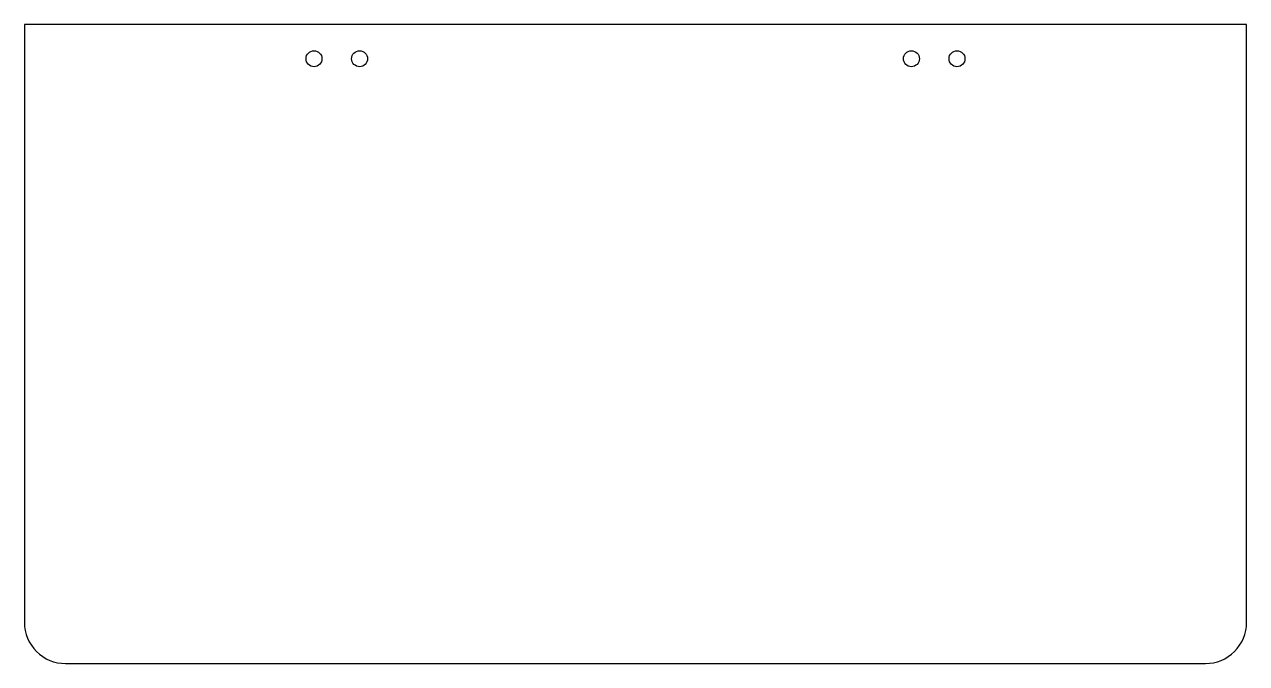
# Model space of a CAD drawing. Extents: x -167 to 101, y -4 to 136.
import ezdxf

# ---------------------------------------------------------------- set-up
doc = ezdxf.new("R2010")
doc.units = 0

# ---------------------------------------------------------------- blocks, each defined once
blk = doc.blocks.new('SKETCH')
at = {"color": 7}
blk.add_lwpolyline([(-166.614458, 135.809698), (-166.614458, 4.809698, 0.4142135624), (-157.614458, -4.190302), (92.385542, -4.190302, 0.4142135624), (101.385542, 4.809698), (101.385542, 135.809698)], format="xyb", close=True, dxfattribs=at)
for centre in [(-103.114458, 128.309698), (-93.114458, 128.309698), (27.885542, 128.309698), (37.885542, 128.309698)]:
    blk.add_circle(centre, 1.75, dxfattribs=at)

msp = doc.modelspace()

# ---------------------------------------------------------------- block references
msp.add_blockref('SKETCH', (0, 0))

doc.saveas('drawing.dxf')
